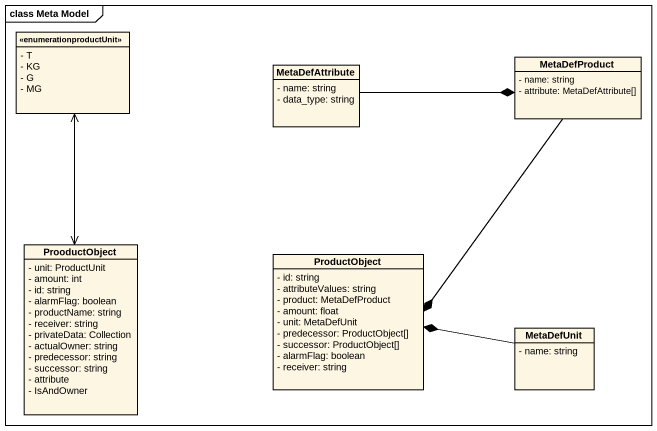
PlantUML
@startuml
mainframe class Meta Model
hide circle
hide empty members
skinparam classAttributeIconSize 0
class "<<enumerationproductUnit>>" as enumerationproductUnit {
  - T
  - KG
  - G
  - MG
}
class MetaDefAttribute {
  - name: string
  - data_type: string
}
class MetaDefProduct {
  - name: string
  - attribute: MetaDefAttribute[]
}
class ProoductObject {
  - unit: ProductUnit
  - amount: int
  - id: string
  - alarmFlag: boolean
  - productName: string
  - receiver: string
  - privateData: Collection
  - actualOwner: string
  - predecessor: string
  - successor: string
  - attribute
  - IsAndOwner
}
class ProductObject {
  - id: string
  - attributeValues: string
  - product: MetaDefProduct
  - amount: float
  - unit: MetaDefUnit
  - predecessor: ProductObject[]
  - successor: ProductObject[]
  - alarmFlag: boolean
  - receiver: string
}
class MetaDefUnit {
  - name: string
}
MetaDefProduct *-left- MetaDefAttribute
ProoductObject <-up-> enumerationproductUnit
ProductObject *-up- MetaDefProduct
ProductObject *-right- MetaDefUnit
@enduml
